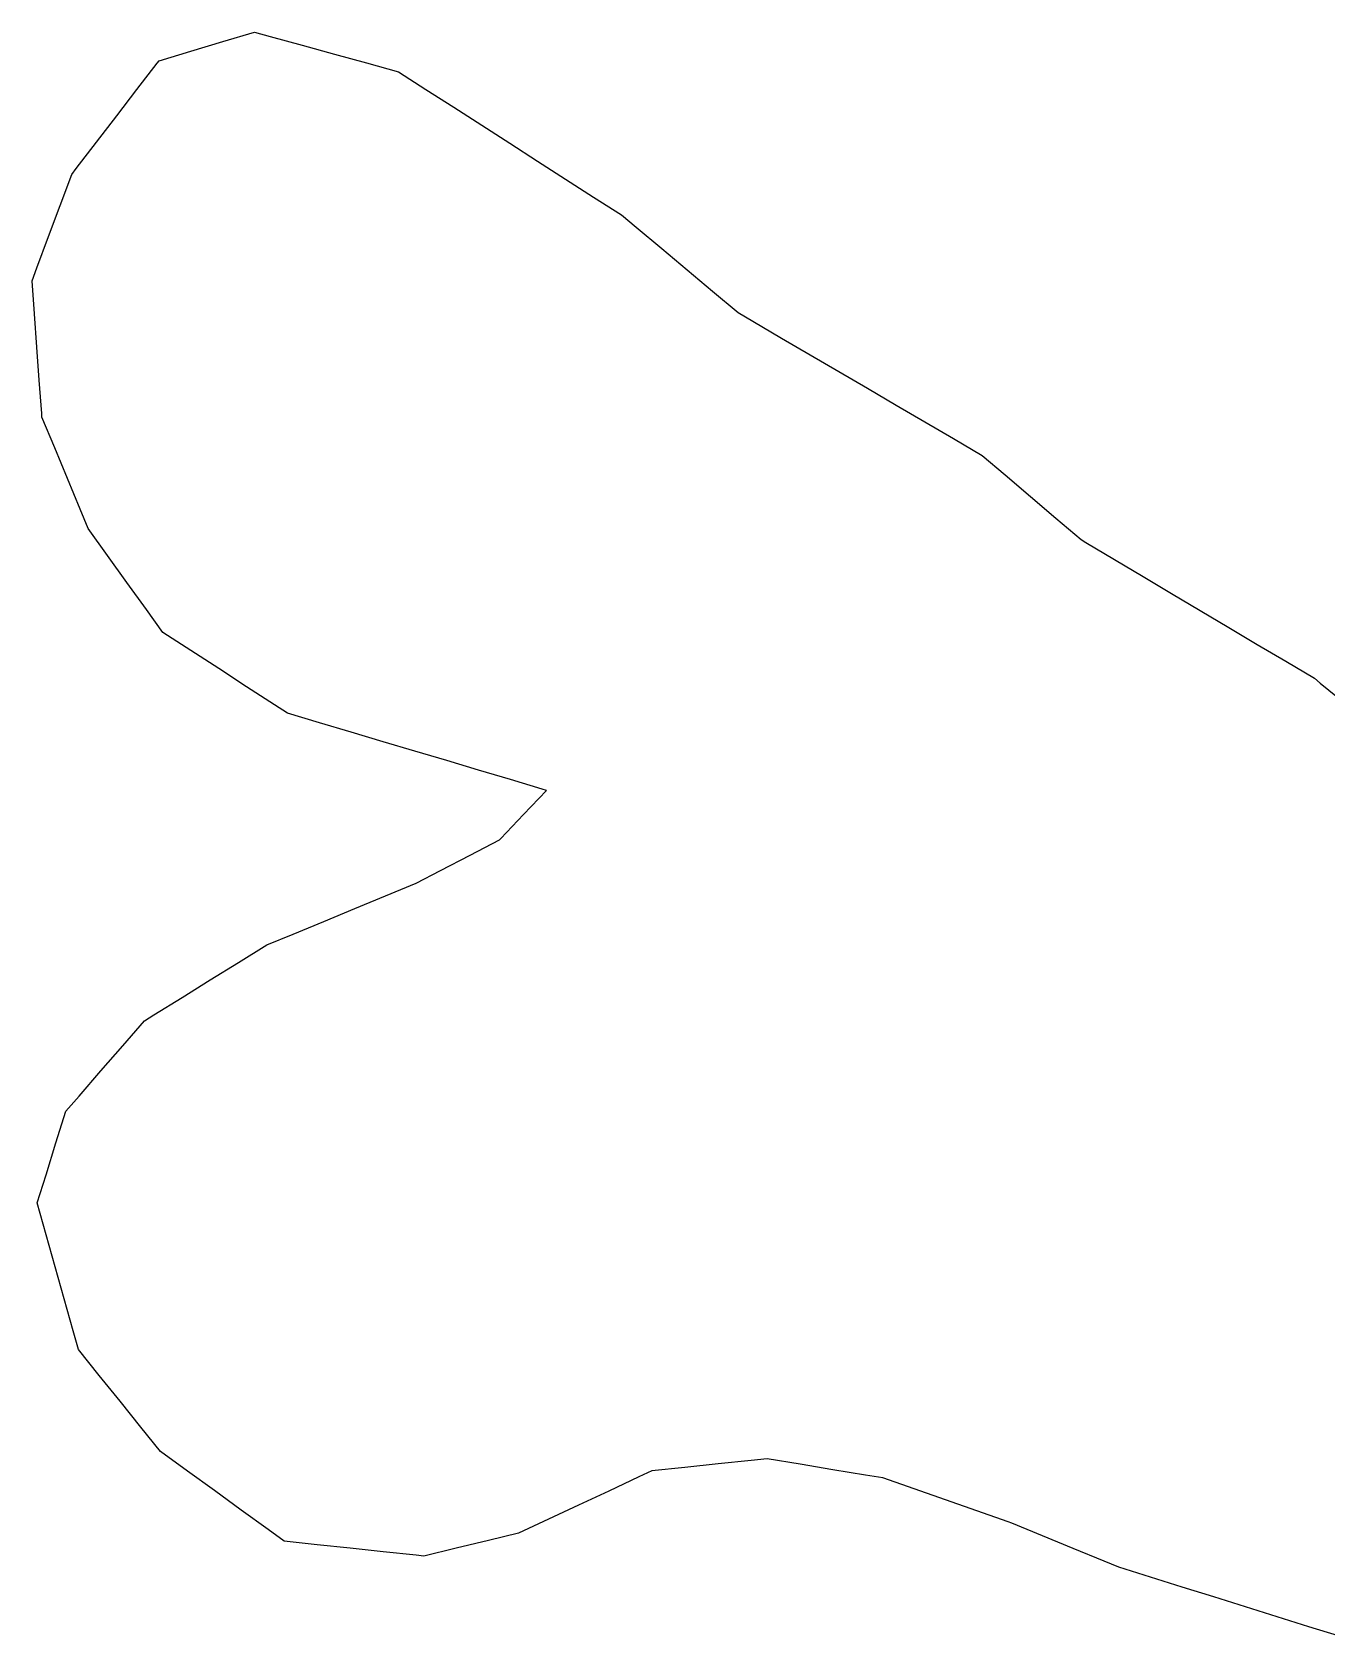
# Model space of a CAD drawing. Header units: millimetres. Extents: x 230 to 3347, y 514 to 5196.
# Drawn here: x 2659.15 to 2698.13, y 3101.83 to 3150.1 of the extents above; entities that cross this region are included whole.
import ezdxf

# ---------------------------------------------------------------- set-up
doc = ezdxf.new("R2010")
doc.units = ezdxf.units.MM
doc.layers.add('ALL_HOLES', color=1, linetype='Continuous')
doc.layers.add('OUTLINE_ISLAND_01_HOLE_171', color=1, linetype='Continuous')

msp = doc.modelspace()

# ---------------------------------------------------------------- linework, layer by layer
at = {"layer": 'ALL_HOLES'}
msp.add_lwpolyline([(2698.4711, 3101.8335), (2697.5837, 3102.1108), (2696.6293, 3102.409), (2695.6748, 3102.7073), (2694.7203, 3103.0056), (2693.7658, 3103.3039), (2692.8114, 3103.6022), (2691.8569, 3103.9005), (2691.4159, 3104.0832), (2690.492, 3104.4659), (2689.5681, 3104.8486), (2688.6443, 3105.2313), (2688.5314, 3105.2706), (2687.5871, 3105.5997), (2686.6428, 3105.9288), (2685.6985, 3106.2578), (2684.7542, 3106.5869), (2684.2388, 3106.6726), (2683.2523, 3106.8365), (2682.2659, 3107.0004), (2681.2794, 3107.1643), (2680.7923, 3107.1135), (2679.7976, 3107.0098), (2678.803, 3106.9061), (2677.8084, 3106.8024), (2677.4123, 3106.6177), (2676.506, 3106.195), (2675.5998, 3105.7723), (2674.6935, 3105.3497), (2673.7872, 3104.927), (2672.886, 3104.7086), (2671.9141, 3104.4731), (2670.9422, 3104.2377), (2670.7133, 3104.262), (2669.7189, 3104.3678), (2668.7245, 3104.4737), (2667.7301, 3104.5795), (2666.7357, 3104.6853), (2666.2559, 3105.0334), (2665.4464, 3105.6206), (2664.6369, 3106.2077), (2663.8274, 3106.7949), (2663.018, 3107.3821), (2662.4266, 3108.116), (2661.7991, 3108.8947), (2661.1717, 3109.6733), (2660.5442, 3110.452), (2660.3863, 3111.0152), (2660.1163, 3111.9781), (2659.8463, 3112.9409), (2659.5763, 3113.9038), (2659.3063, 3114.8667), (2659.571, 3115.7145), (2659.869, 3116.669), (2660.167, 3117.6236), (2660.5657, 3118.0827), (2661.2213, 3118.8378), (2661.877, 3119.5928), (2662.5326, 3120.3479), (2662.8138, 3120.522), (2663.6639, 3121.0486), (2664.514, 3121.5753), (2665.3641, 3122.1019), (2666.2142, 3122.6285), (2667.0116, 3122.9577), (2667.9359, 3123.3392), (2668.8603, 3123.7208), (2669.7846, 3124.1024), (2670.709, 3124.4839), (2671.4454, 3124.8676), (2672.3322, 3125.3296), (2673.2191, 3125.7916), (2673.2569, 3125.8314), (2673.9463, 3126.5558), (2674.6357, 3127.2802), (2674.5079, 3127.3183), (2673.5496, 3127.6039), (2672.5913, 3127.8896), (2671.6329, 3128.1752), (2670.6746, 3128.4608), (2669.7162, 3128.7465), (2668.7579, 3129.0321), (2667.7996, 3129.3178), (2666.8412, 3129.6034), (2666.4488, 3129.8574), (2665.6092, 3130.4006), (2664.7696, 3130.9438), (2663.93, 3131.487), (2663.0904, 3132.0303), (2662.5894, 3132.7272), (2662.0056, 3133.5391), (2661.4219, 3134.351), (2660.8381, 3135.163), (2660.5981, 3135.7411), (2660.2146, 3136.6647), (2659.8311, 3137.5882), (2659.4476, 3138.5118), (2659.4394, 3138.6257), (2659.367, 3139.6231), (2659.2946, 3140.6204), (2659.2223, 3141.6178), (2659.1499, 3142.6152), (2659.297, 3143.0092), (2659.6468, 3143.9461), (2659.9965, 3144.8829), (2660.3463, 3145.8198), (2660.479, 3145.9926), (2661.0879, 3146.7859), (2661.6968, 3147.5791), (2662.3057, 3148.3724), (2662.9146, 3149.1656), (2662.9715, 3149.2398), (2663.9293, 3149.5272), (2664.8871, 3149.8146), (2665.8449, 3150.102), (2666.3199, 3149.9712), (2667.284, 3149.7056), (2668.2481, 3149.4401), (2669.2122, 3149.1746), (2670.1763, 3148.909), (2671.0023, 3148.3788), (2671.8438, 3147.8385), (2672.6853, 3147.2983), (2673.5269, 3146.7581), (2674.3684, 3146.2179), (2675.2099, 3145.6776), (2676.0514, 3145.1374), (2676.8929, 3144.5972), (2677.3356, 3144.2265), (2678.1023, 3143.5844), (2678.869, 3142.9424), (2679.6357, 3142.3004), (2680.4024, 3141.6584), (2680.845, 3141.3996), (2681.7082, 3140.8948), (2682.5714, 3140.3899), (2683.4346, 3139.8851), (2684.2978, 3139.3803), (2685.1611, 3138.8755), (2686.0243, 3138.3706), (2686.8875, 3137.8658), (2687.7507, 3137.361), (2688.4416, 3136.773), (2689.2031, 3136.1248), (2689.9646, 3135.4767), (2690.7262, 3134.8286), (2690.8725, 3134.7416), (2691.7321, 3134.2306), (2692.5917, 3133.7196), (2693.4513, 3133.2087), (2694.3109, 3132.6977), (2695.1705, 3132.1867), (2696.0301, 3131.6757), (2696.8897, 3131.1648), (2697.7493, 3130.6538), (2697.9261, 3130.5096), (2698.701, 3129.8776)], dxfattribs=at)
at = {"layer": 'OUTLINE_ISLAND_01_HOLE_171'}
msp.add_lwpolyline([(2698.4711, 3101.8335), (2697.5837, 3102.1108), (2696.6293, 3102.409), (2695.6748, 3102.7073), (2694.7203, 3103.0056), (2693.7658, 3103.3039), (2692.8114, 3103.6022), (2691.8569, 3103.9005), (2691.4159, 3104.0832), (2690.492, 3104.4659), (2689.5681, 3104.8486), (2688.6443, 3105.2313), (2688.5314, 3105.2706), (2687.5871, 3105.5997), (2686.6428, 3105.9288), (2685.6985, 3106.2578), (2684.7542, 3106.5869), (2684.2388, 3106.6726), (2683.2523, 3106.8365), (2682.2659, 3107.0004), (2681.2794, 3107.1643), (2680.7923, 3107.1135), (2679.7976, 3107.0098), (2678.803, 3106.9061), (2677.8084, 3106.8024), (2677.4123, 3106.6177), (2676.506, 3106.195), (2675.5998, 3105.7723), (2674.6935, 3105.3497), (2673.7872, 3104.927), (2672.886, 3104.7086), (2671.9141, 3104.4731), (2670.9422, 3104.2377), (2670.7133, 3104.262), (2669.7189, 3104.3678), (2668.7245, 3104.4737), (2667.7301, 3104.5795), (2666.7357, 3104.6853), (2666.2559, 3105.0334), (2665.4464, 3105.6206), (2664.6369, 3106.2077), (2663.8274, 3106.7949), (2663.018, 3107.3821), (2662.4266, 3108.116), (2661.7991, 3108.8947), (2661.1717, 3109.6733), (2660.5442, 3110.452), (2660.3863, 3111.0152), (2660.1163, 3111.9781), (2659.8463, 3112.9409), (2659.5763, 3113.9038), (2659.3063, 3114.8667), (2659.571, 3115.7145), (2659.869, 3116.669), (2660.167, 3117.6236), (2660.5657, 3118.0827), (2661.2213, 3118.8378), (2661.877, 3119.5928), (2662.5326, 3120.3479), (2662.8138, 3120.522), (2663.6639, 3121.0486), (2664.514, 3121.5753), (2665.3641, 3122.1019), (2666.2142, 3122.6285), (2667.0116, 3122.9577), (2667.9359, 3123.3392), (2668.8603, 3123.7208), (2669.7846, 3124.1024), (2670.709, 3124.4839), (2671.4454, 3124.8676), (2672.3322, 3125.3296), (2673.2191, 3125.7916), (2673.2569, 3125.8314), (2673.9463, 3126.5558), (2674.6357, 3127.2802), (2674.5079, 3127.3183), (2673.5496, 3127.6039), (2672.5913, 3127.8896), (2671.6329, 3128.1752), (2670.6746, 3128.4608), (2669.7162, 3128.7465), (2668.7579, 3129.0321), (2667.7996, 3129.3178), (2666.8412, 3129.6034), (2666.4488, 3129.8574), (2665.6092, 3130.4006), (2664.7696, 3130.9438), (2663.93, 3131.487), (2663.0904, 3132.0303), (2662.5894, 3132.7272), (2662.0056, 3133.5391), (2661.4219, 3134.351), (2660.8381, 3135.163), (2660.5981, 3135.7411), (2660.2146, 3136.6647), (2659.8311, 3137.5882), (2659.4476, 3138.5118), (2659.4394, 3138.6257), (2659.367, 3139.6231), (2659.2946, 3140.6204), (2659.2223, 3141.6178), (2659.1499, 3142.6152), (2659.297, 3143.0092), (2659.6468, 3143.9461), (2659.9965, 3144.8829), (2660.3463, 3145.8198), (2660.479, 3145.9926), (2661.0879, 3146.7859), (2661.6968, 3147.5791), (2662.3057, 3148.3724), (2662.9146, 3149.1656), (2662.9715, 3149.2398), (2663.9293, 3149.5272), (2664.8871, 3149.8146), (2665.8449, 3150.102), (2666.3199, 3149.9712), (2667.284, 3149.7056), (2668.2481, 3149.4401), (2669.2122, 3149.1746), (2670.1763, 3148.909), (2671.0023, 3148.3788), (2671.8438, 3147.8385), (2672.6853, 3147.2983), (2673.5269, 3146.7581), (2674.3684, 3146.2179), (2675.2099, 3145.6776), (2676.0514, 3145.1374), (2676.8929, 3144.5972), (2677.3356, 3144.2265), (2678.1023, 3143.5844), (2678.869, 3142.9424), (2679.6357, 3142.3004), (2680.4024, 3141.6584), (2680.845, 3141.3996), (2681.7082, 3140.8948), (2682.5714, 3140.3899), (2683.4346, 3139.8851), (2684.2978, 3139.3803), (2685.1611, 3138.8755), (2686.0243, 3138.3706), (2686.8875, 3137.8658), (2687.7507, 3137.361), (2688.4416, 3136.773), (2689.2031, 3136.1248), (2689.9646, 3135.4767), (2690.7262, 3134.8286), (2690.8725, 3134.7416), (2691.7321, 3134.2306), (2692.5917, 3133.7196), (2693.4513, 3133.2087), (2694.3109, 3132.6977), (2695.1705, 3132.1867), (2696.0301, 3131.6757), (2696.8897, 3131.1648), (2697.7493, 3130.6538), (2697.9261, 3130.5096), (2698.701, 3129.8776)], dxfattribs=at)

doc.saveas('drawing.dxf')
